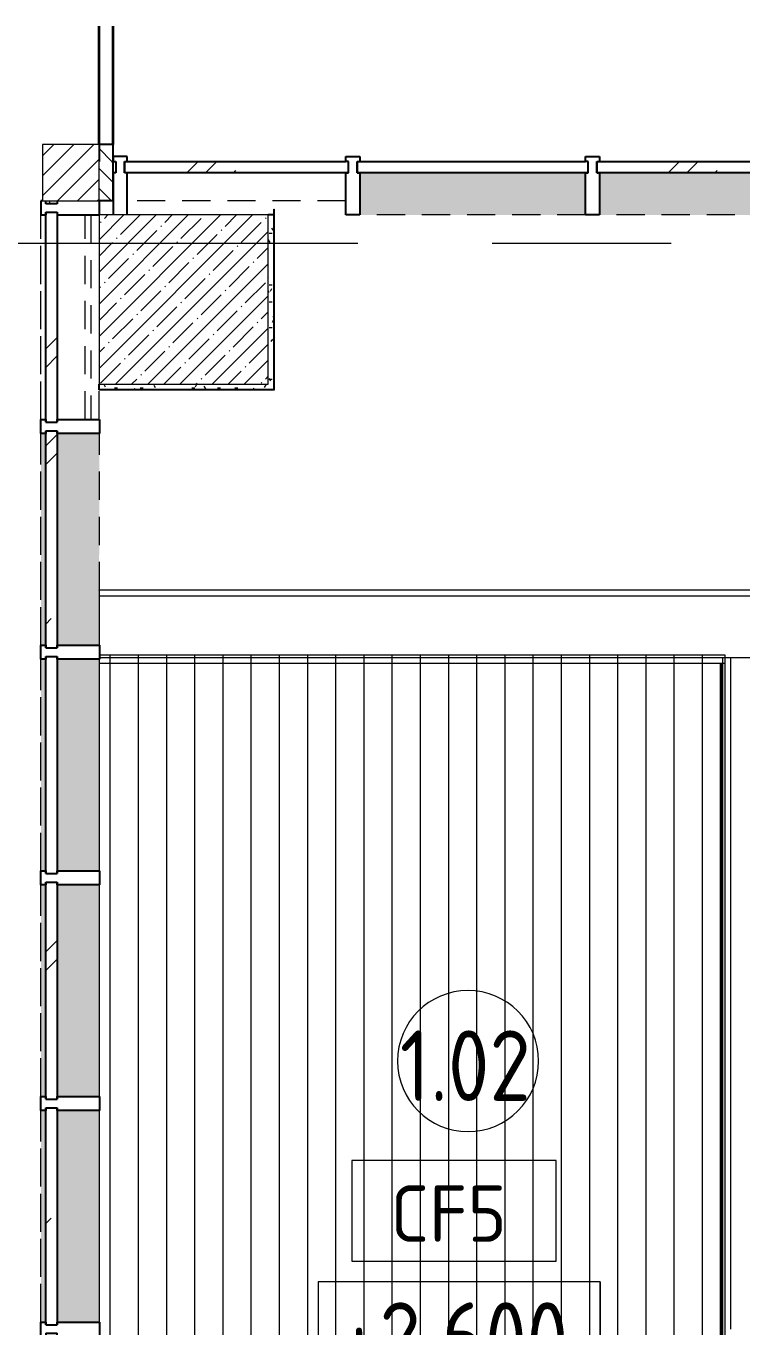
# Model space of a CAD drawing. Header units: millimetres. Extents: x -4196 to 190310, y -8553 to 29000.
# Drawn here: x 3801 to 6340, y 23158 to 27770 of the extents above; entities that cross this region are included whole.
import ezdxf

# ---------------------------------------------------------------- set-up
doc = ezdxf.new("R2010")
doc.units = ezdxf.units.MM
doc.linetypes.add('200_ШТРИХ__ш1_п0_6_', pattern=[160, 100, -60])
doc.linetypes.add('Осевая', pattern=[3175, 635, -476.25, 1587.5, -476.25])
for name, color, linetype, lineweight in [('A-AREA-IDEN', 7, 'Continuous', 9), ('A-CLNG', 7, 'Continuous', 9), ('A-CLNG-IDEN', 7, 'Continuous', 9), ('A-DETL', 7, 'Continuous', 9), ('A-DETL-1', 7, 'Continuous', 35), ('A-DETL-MBND', 7, '200_ШТРИХ__ш1_п0_6_', 9), ('A-GLAZ-CURT', 7, 'Continuous', 9), ('A-GLAZ-CURT-1', 7, 'Continuous', 25), ('A-GLAZ-CWMG', 7, 'Continuous', 9), ('A-GLAZ-CWMG-1', 7, 'Continuous', 25), ('A-WALL', 7, 'Continuous', 9), ('G-ANNO-DIMS', 7, 'Continuous', 9), ('I-WALL', 7, 'Continuous', 9), ('S-COLS', 7, 'Continuous', 9), ('Оси-2', 7, 'Осевая', 9)]:
    doc.layers.add(name, color=color, linetype=linetype, lineweight=lineweight)
for name, color, linetype, lineweight, true_color in [('A-DETL-GENF-5', 7, 'Continuous', 9, 0xccbd88), ('A-WALL-2', 7, 'Continuous', 25, 0x3c3c3c), ('A-WALL-FNSH-2', 7, 'Continuous', 13, 0x3c3c3c)]:
    doc.layers.add(name, color=color, linetype=linetype, lineweight=lineweight, true_color=true_color)
doc.styles.add('GOST Common', font='GOST_Common.ttf', dxfattribs={"width": 0.9, "height": 250})
doc.styles.add('GOST Common_1', font='GOST_Common.ttf', dxfattribs={"height": 200})
pattern_1 = [(135, (0, 0), (-35.35534, -35.35534), [])]
pattern_2 = [(0, (0, 0), (121.92, 30.48), [10.058, -81.382, 10.058, -81.382, -487.68]), (0, (0, 0), (121.92, 30.48), [-182.88, 10.058, -172.822, 10.058, -81.382, -213.36]), (0, (0, 0), (121.92, 30.48), [-457.2, 10.058, -50.902, 10.058, -142.342]), (120, (45.72, 15.24), (-87.356454, 90.345817), [10.058, -81.382, 10.058, -81.382, -487.68]), (120, (45.72, 15.24), (-87.356454, 90.345817), [-182.88, 10.058, -172.822, 10.058, -81.382, -213.36]), (120, (45.72, 15.24), (-87.356454, 90.345817), [-457.2, 10.058, -50.902, 10.058, -142.342]), (240, (60.96, 76.2), (-34.563546, -120.825817), [10.058, -81.382, 10.058, -81.382, -487.68]), (240, (60.96, 76.2), (-34.563546, -120.825817), [-182.88, 10.058, -172.822, 10.058, -81.382, -213.36]), (240, (60.96, 76.2), (-34.563546, -120.825817), [-457.2, 10.058, -50.902, 10.058, -142.342])]
pattern_3 = [(90, (0, 0), (-100, 6e-15), [])]

# ---------------------------------------------------------------- blocks, each defined once
blk = doc.blocks.new('Системная панель - Стекло - 40мм-23999081-План потолков с обозначением видов отделки и геометрии 1 этажа в осях 1-12')
at = {"layer": 'A-GLAZ-CURT'}
h = blk.add_hatch(dxfattribs=at)
h.set_pattern_fill('FP_15', color=256, style=0, pattern_type=2)
h.set_pattern_definition([(135, (26637.62, -3971.1), (-282.843, -282.843), [200, -600]), (135, (26737.62, -4171.1), (-282.843, -282.843), [600, -200]), (135, (26837.62, -3771.1), (-282.843, -282.843), [200, -600])])
h.paths.add_polyline_path([(372.5, 0), (372.5, 40), (-372.5, 38.9), (-372.5, 0), (313.1, 0)])
at = {"layer": 'A-GLAZ-CURT-1'}
for p, q in [((-372.5, 40), (372.5, 40)), ((-372.5, 0), (-372.5, 40)), ((372.5, 0), (-372.5, 0)), ((372.5, 0), (372.5, 40))]:
    blk.add_line(p, q, dxfattribs=at)
blk = doc.blocks.new('Системная панель - Стекло - 40мм-23998914-План потолков с обозначением видов отделки и геометрии 1 этажа в осях 1-12')
at = {"layer": 'A-GLAZ-CURT'}
h = blk.add_hatch(dxfattribs=at)
h.set_pattern_fill('FP_16', color=256, style=0, pattern_type=2)
h.set_pattern_definition([(135, (23450.12, -3971.1), (-282.843, -282.843), [200, -600]), (135, (23550.12, -4171.1), (-282.843, -282.843), [600, -200]), (135, (23650.12, -3771.1), (-282.843, -282.843), [200, -600])])
h.paths.add_polyline_path([(385, 15), (385, 40), (-385, 38.9), (-385, 0), (385, 0)])
at = {"layer": 'A-GLAZ-CURT-1'}
for p, q in [((-385, 40), (385, 40)), ((-385, 0), (-385, 40)), ((385, 0), (-385, 0)), ((385, 0), (385, 40))]:
    blk.add_line(p, q, dxfattribs=at)
blk = doc.blocks.new('Прямоугольный импост - Импост структурный с накладкой - 160мм-22858573-План потолков с обозначением видов отделки и геометрии 1 этажа в осях 1-12')
at = {"layer": 'A-DETL-MBND'}
for p, q in [((3854.1, 26375.1), (3854.1, 27100.1)), ((4011.1, 26375.1), (4011.1, 27100.1))]:
    blk.add_line(p, q, dxfattribs=at)
blk = doc.blocks.new('Прямоугольный импост - Импост структурный с накладкой - 190мм-23186010-План потолков с обозначением видов отделки и геометрии 1 этажа в осях 1-12')
at = {"layer": 'A-DETL-MBND'}
for points in [[(3871.1, 23175.1), (3871.1, 23925.1), (3854.1, 23925.1), (3854.1, 23175.1), (3861.1, 23175.1)], [(3911.1, 23175.1), (4060, 23175.1), (4060, 23925.1), (3911.1, 23925.1), (3911.1, 23176.7)]]:
    blk.add_hatch(color=256, dxfattribs=at).paths.add_polyline_path(points)
blk.add_line((3854.1, 23175.1), (3854.1, 23925.1), dxfattribs=at)
blk = doc.blocks.new('Прямоугольный импост - Импост структурный с накладкой - 190мм-23998900-План потолков с обозначением видов отделки и геометрии 1 этажа в осях 1-12')
at = {"layer": 'A-GLAZ-CWMG-1'}
for p, q in [((25, 17), (-25, 17)), ((-25, 17), (-25, 0)), ((-25, 0), (-15, 0)), ((-15, 0), (-15, -40)), ((15, 0), (25, 0)), ((15, 0), (15, -40)), ((25, 0), (25, 17)), ((-15, -40), (-25, -40)), ((-25, -40), (-25, -188.9)), ((25, -40), (15, -40)), ((25, -188.9), (25, -40)), ((-25, -190), (25, -190))]:
    blk.add_line(p, q, dxfattribs=at)
blk = doc.blocks.new('Системная панель - Стекло - 40мм-V10-План потолков с обозначением видов отделки и геометрии 1 этажа в осях 1-12')
at = {"layer": 'A-GLAZ-CURT'}
h = blk.add_hatch(dxfattribs=at)
h.set_pattern_fill('FP_21', color=256, style=0, pattern_type=2)
h.set_pattern_definition([(135, (24250.12, -3971.1), (-282.843, -282.843), [200, -600]), (135, (24350.12, -4171.1), (-282.843, -282.843), [600, -200]), (135, (24450.12, -3771.1), (-282.843, -282.843), [200, -600])])
h.paths.add_polyline_path([(385, 15), (385, 40), (-385, 38.9), (-385, 0), (385, 0)])
at = {"layer": 'A-GLAZ-CURT-1'}
for p, q in [((-385, 40), (385, 40)), ((-385, 0), (-385, 40)), ((385, 0), (-385, 0)), ((385, 0), (385, 40))]:
    blk.add_line(p, q, dxfattribs=at)
blk = doc.blocks.new('Системная панель - Стекло - 40мм-22856066-План потолков с обозначением видов отделки и геометрии 1 этажа в осях 1-12')
at = {"layer": 'A-GLAZ-CURT'}
h = blk.add_hatch(dxfattribs=at)
h.set_pattern_fill('FP_22', color=256, style=0, pattern_type=2)
h.set_pattern_definition([(45, (-4647.5, -27190), (-282.843, 282.843), [200, -600]), (45, (-4847.5, -27290), (-282.843, 282.843), [600, -200]), (45, (-4447.5, -27390), (-282.843, 282.843), [200, -600])])
h.paths.add_polyline_path([(287.3, -40), (397.5, -40), (397.5, 0), (-397.5, 0), (-397.5, -40), (-387.5, -40)])
at = {"layer": 'A-GLAZ-CURT-1'}
for p, q in [((-397.5, -40), (-397.5, 0)), ((-387.5, 0), (387.5, 0)), ((397.5, -40), (397.5, 0)), ((397.5, -40), (-397.5, -40))]:
    blk.add_line(p, q, dxfattribs=at)
blk = doc.blocks.new('Прямоугольный импост - Импост структурный с накладкой - 160мм-22794257-План потолков с обозначением видов отделки и геометрии 1 этажа в осях 1-12')
at = {"layer": 'A-DETL-MBND'}
blk.add_line((4935, 27150), (4160, 27150), dxfattribs=at)
blk = doc.blocks.new('Прямоугольный импост - Импост структурный с накладкой - 190мм-22856074-План потолков с обозначением видов отделки и геометрии 1 этажа в осях 1-12')
at = {"layer": 'A-GLAZ-CWMG-1'}
for p, q in [((-50, 190), (-50, 40)), ((0, 40), (0, 190)), ((-50, 40), (-40, 40)), ((-40, 0), (-40, 40)), ((-10, 0), (-10, 40)), ((-10, 40), (0, 40)), ((0, 0), (-10, 0)), ((0, -17), (0, 0)), ((-40, 0), (-50, 0)), ((-50, 0), (-50, -17)), ((-50, -17), (0, -17))]:
    blk.add_line(p, q, dxfattribs=at)
blk = doc.blocks.new('Системная панель - Стекло - 40мм-V20-План потолков с обозначением видов отделки и геометрии 1 этажа в осях 1-12')
at = {"layer": 'A-GLAZ-CURT-1'}
for p, q in [((-385, 40), (385, 40)), ((-385, 0), (-385, 40)), ((385, 0), (-385, 0)), ((385, 0), (385, 40))]:
    blk.add_line(p, q, dxfattribs=at)
blk = doc.blocks.new('Прямоугольный импост - Импост структурный с накладкой - 190мм-V21-План потолков с обозначением видов отделки и геометрии 1 этажа в осях 1-12')
at = {"layer": 'A-GLAZ-CWMG-1'}
for p, q in [((25, 17), (-25, 17)), ((-25, 17), (-25, 0)), ((-25, 0), (-15, 0)), ((-15, 0), (-15, -40)), ((15, 0), (25, 0)), ((15, 0), (15, -40)), ((25, 0), (25, 17)), ((-15, -40), (-25, -40)), ((-25, -40), (-25, -190)), ((25, -40), (15, -40)), ((25, -188.9), (25, -40)), ((-25, -190), (10.1, -190)), ((10.1, -190), (25, -190))]:
    blk.add_line(p, q, dxfattribs=at)
blk = doc.blocks.new('Системная панель - Стекло - 40мм-V35-План потолков с обозначением видов отделки и геометрии 1 этажа в осях 1-12')
at = {"layer": 'A-GLAZ-CURT'}
h = blk.add_hatch(dxfattribs=at)
h.set_pattern_fill('FP_48', color=256, style=0, pattern_type=2)
h.set_pattern_definition([(45, (-5485, -27190), (-282.843, 282.843), [200, -600]), (45, (-5685, -27290), (-282.8427, 282.8427), [600, -200]), (45, (-5285, -27390), (-282.8427, 282.8427), [200, -600])])
h.paths.add_polyline_path([(-410, -40), (410, -40), (410, 0), (-410, 0)])
at = {"layer": 'A-GLAZ-CURT-1'}
for p, q in [((-410, -40), (-410, 0)), ((410, -40), (-410, -40)), ((-400, 0), (400, 0)), ((410, -40), (410, 0))]:
    blk.add_line(p, q, dxfattribs=at)
blk = doc.blocks.new('Прямоугольный импост - Импост структурный с накладкой - 190мм-V25-План потолков с обозначением видов отделки и геометрии 1 этажа в осях 1-12')
at = {"layer": 'A-DETL-MBND'}
blk.add_hatch(color=256, dxfattribs=at).paths.add_polyline_path([(8335, 27100), (8335, 27250), (7535, 27250), (7535, 27100)])
blk.add_line((8335, 27100), (7535, 27100), dxfattribs=at)
blk = doc.blocks.new('Прямоугольный импост - Импост структурный с накладкой - 190мм-22856064-План потолков с обозначением видов отделки и геометрии 1 этажа в осях 1-12')
at = {"layer": 'A-GLAZ-CWMG-1'}
for p, q in [((25, 190), (-25, 190)), ((-25, 190), (-25, 40)), ((25, 40), (25, 190)), ((-25, 40), (-15, 40)), ((-15, 0), (-25, 0)), ((-25, 0), (-25, -17)), ((-15, 40), (-15, 0)), ((15, 0), (15, 40)), ((15, 40), (25, 40)), ((-25, -17), (25, -17)), ((15, 0), (25, 0)), ((25, -17), (25, 0))]:
    blk.add_line(p, q, dxfattribs=at)
blk = doc.blocks.new('BSC_Колонна _Прямоугольная - 200х200-22401950-План потолков с обозначением видов отделки и геометрии 1 этажа в осях 1-12')
at = {"layer": 'S-COLS'}
h = blk.add_hatch(dxfattribs=at)
h.set_pattern_fill('FP_52', color=256, style=0, pattern_type=2)
h.set_pattern_definition([(45, (-3960, -27250), (-35.35534, 35.35534), [])])
h.paths.add_polyline_path([(-50, -100), (100, -100), (100, 100), (-100, 100), (-100, -100), (-73.9, -100)])
for p, q in [((100, 100), (-100, 100)), ((-100, 100), (-100, -100)), ((100, -100), (100, 40)), ((-100, -100), (100, -100))]:
    blk.add_line(p, q, dxfattribs=at)
blk = doc.blocks.new('Системная панель - Стекло - 40мм-V38-План потолков с обозначением видов отделки и геометрии 1 этажа в осях 1-12')
at = {"layer": 'A-GLAZ-CURT'}
h = blk.add_hatch(dxfattribs=at)
h.set_pattern_fill('FP_53', color=256, style=0, pattern_type=2)
h.set_pattern_definition([(45, (-6335, -27190), (-282.8427, 282.8427), [200, -600]), (45, (-6535, -27290), (-282.8427, 282.8427), [600, -200]), (45, (-6135, -27390), (-282.8427, 282.8427), [200, -600])])
h.paths.add_polyline_path([(-74, -40), (410, -40), (410, 0), (-410, 0), (-410, -40), (-400, -40)])
at = {"layer": 'A-GLAZ-CURT-1'}
for p, q in [((-410, -40), (-410, 0)), ((410, -40), (-410, -40)), ((-400, 0), (400, 0)), ((410, -40), (410, 0))]:
    blk.add_line(p, q, dxfattribs=at)
blk = doc.blocks.new('Системная панель - Стекло - 40мм-V39-План потолков с обозначением видов отделки и геометрии 1 этажа в осях 1-12')
at = {"layer": 'A-GLAZ-CURT'}
h = blk.add_hatch(dxfattribs=at)
h.set_pattern_fill('FP_54', color=256, style=0, pattern_type=2)
h.set_pattern_definition([(135, (25850.12, -3971.1), (-282.843, -282.843), [200, -600]), (135, (25950.12, -4171.1), (-282.843, -282.843), [600, -200]), (135, (26050.12, -3771.1), (-282.843, -282.843), [200, -600])])
h.paths.add_polyline_path([(385, 38.9), (385, 40), (-385, 38.9), (-385, 0), (385, 0), (385, 15)])
at = {"layer": 'A-GLAZ-CURT-1'}
for p, q in [((-385, 40), (385, 40)), ((-385, 0), (-385, 40)), ((385, 0), (-385, 0)), ((385, 0), (385, 40))]:
    blk.add_line(p, q, dxfattribs=at)
blk = doc.blocks.new('Прямоугольный импост - Импост структурный с накладкой - 190мм-V40-План потолков с обозначением видов отделки и геометрии 1 этажа в осях 1-12')
at = {"layer": 'A-DETL-MBND'}
for points in [[(3871.1, 25575.1), (3871.1, 26325.1), (3854.1, 26325.1), (3854.1, 25575.1), (3861.1, 25575.1)], [(4006.1, 25575.1), (4060, 25575.1), (4061.1, 26325.1), (3911.1, 26325.1), (3911.1, 25575.1)]]:
    blk.add_hatch(color=256, dxfattribs=at).paths.add_polyline_path(points)
for p, q in [((3854.1, 25575.1), (3854.1, 26325.1)), ((4061.1, 25770), (4061.1, 26325.1))]:
    blk.add_line(p, q, dxfattribs=at)
blk = doc.blocks.new('Прямоугольный импост - Импост структурный с накладкой - 190мм-V41-План потолков с обозначением видов отделки и геометрии 1 этажа в осях 1-12')
at = {"layer": 'A-GLAZ-CWMG-1'}
for p, q in [((25, 17), (-25, 17)), ((-25, 17), (-25, 0)), ((-25, 0), (-15, 0)), ((-15, 0), (-15, -40)), ((15, 0), (25, 0)), ((15, 0), (15, -40)), ((25, 0), (25, 17)), ((-15, -40), (-25, -40)), ((-25, -40), (-25, -190)), ((25, -40), (15, -40)), ((25, -190), (25, -40)), ((-25, -190), (25, -190))]:
    blk.add_line(p, q, dxfattribs=at)
blk = doc.blocks.new('BSC_Колонна _Прямоугольная - 600х600-V45-План потолков с обозначением видов отделки и геометрии 1 этажа в осях 1-12')
at = {"layer": 'S-COLS'}
h = blk.add_hatch(dxfattribs=at)
h.set_pattern_fill('FP_60', color=256, style=0, pattern_type=2)
h.set_pattern_definition([(45, (-4360, -26800), (-57.02463, 57.02463), []), (45, (-4302.975, -26800), (-57.02463, 57.02463), [100.806, -20.161, 3.353, -16.808])])
h.paths.add_polyline_path([(300, -300), (300, 300), (-300, 300), (-300, -300)])
for p, q in [((300, 300), (-300, 300)), ((-300, 300), (-300, -300)), ((300, -300), (300, 300)), ((-300, -300), (300, -300))]:
    blk.add_line(p, q, dxfattribs=at)
blk = doc.blocks.new('Прямоугольный импост - Импост структурный с накладкой - 170мм-23186685-План потолков с обозначением видов отделки и геометрии 1 этажа в осях 1-12')
at = {"layer": 'A-DETL-MBND'}
for p, q in [((3853, 27150.1), (3853, 15358.1)), ((3886.1, 27140.1), (3886.1, 27150))]:
    blk.add_line(p, q, dxfattribs=at)
blk = doc.blocks.new('Прямоугольный импост - Импост структурный с накладкой - 170мм-23186686-План потолков с обозначением видов отделки и геометрии 1 этажа в осях 1-12')
at = {"layer": 'A-DETL-MBND'}
blk.add_line((4031.1, 27100.1), (4031.1, 26375.1), dxfattribs=at)
blk = doc.blocks.new('Прямоугольный импост - Импост структурный с накладкой - 190мм-23999084-План потолков с обозначением видов отделки и геометрии 1 этажа в осях 1-12')
at = {"layer": 'A-GLAZ-CWMG-1'}
for p, q in [((0, 17), (-50, 17)), ((-50, 17), (-50, 0)), ((-40, 0), (-50, 0)), ((-40, 0), (-40, -40)), ((-10, -40), (-10, 0)), ((-10, 0), (-0.1, 0)), ((0, 11.1), (0, 17)), ((-40, -40), (-50, -40)), ((-50, -40), (-50, -190)), ((-0.1, -40), (-10, -40)), ((-50, -190), (0, -190))]:
    blk.add_line(p, q, dxfattribs=at)
blk = doc.blocks.new('Марка_Помещения - Номер-25198446-План потолков с обозначением видов отделки и геометрии 1 этажа в осях 1-12')
at = {"layer": 'A-AREA-IDEN'}
for start, end in [(360, 180), (180, 360)]:
    blk.add_arc((0, 0), 2.5, start, end, dxfattribs=at)
blk = doc.blocks.new('М_потолков - Марка_ Имя типа-25382930-План потолков с обозначением видов отделки и геометрии 1 этажа в осях 1-12')
at = {"layer": 'A-CLNG-IDEN'}
for p, q in [((3.625, 1.984375), (-3.625, 1.984375)), ((-3.625, 1.984375), (-3.625, -1.59375)), ((3.625, -1.59375), (3.625, 1.984375)), ((-3.625, -1.59375), (3.625, -1.59375))]:
    blk.add_line(p, q, dxfattribs=at)
blk = doc.blocks.new('Высотные отметки - 10х4_h_-17668695-План потолков с обозначением видов отделки и геометрии 1 этажа в осях 1-12')
at = {"layer": 'G-ANNO-DIMS'}
for p, q in [((-5, 4), (-5, 0)), ((5, 4), (-5, 4)), ((5, 4), (-5, 4)), ((-5, 4), (-5, 0)), ((5, 4), (5, 0)), ((5, 0), (5, 4)), ((5, 0), (-5, 0)), ((-5, 0), (5, 0))]:
    blk.add_line(p, q, dxfattribs=at)

msp = doc.modelspace()

# ---------------------------------------------------------------- hatches: boundary and pattern name
at = {"layer": 'A-DETL-GENF-5'}
h = msp.add_hatch(dxfattribs=at)
h.set_pattern_fill('FP_96', color=256, style=0, pattern_type=2)
h.set_pattern_definition(pattern_3)
h.paths.add_polyline_path([(4060, 20880), (4320.9, 20880), (4320.8, 20917.4), (4456.1, 20881.2), (4451.5, 20880), (6280, 20880), (6280, 21145.8), (6239.7, 21145.7), (6275.9, 21281), (6280, 21265.6), (6280, 25540), (4060, 25540), (4061.1, 22220), (4700, 22220), (4700, 21580), (4060, 21580), (4061.1, 21261.4), (4092.2, 21145.8), (4060, 21145.7), (4060, 20882)])
h.paths.add_polyline_path([(6264, 23119), (6264, 25510), (6269, 25510), (6269, 23119)])
h = msp.add_hatch(dxfattribs=at)
h.set_pattern_fill('FP_96', color=256, style=0, pattern_type=2)
h.set_pattern_definition(pattern_3)
h.paths.add_polyline_path([(6269, 23119), (6269, 25510), (6264, 25510), (6264, 23119), (6268.6, 23119)])
at = {"layer": 'A-WALL'}
h = msp.add_hatch(dxfattribs=at)
h.set_pattern_fill('FP_30', color=256, style=0, pattern_type=2)
h.set_pattern_definition(pattern_1)
h.paths.add_polyline_path([(13460.3, 27150), (13710, 27150), (13710, 27350), (13460.3, 27350), (13460.3, 27250)])
h.paths.add_polyline_path([(4060, 27290), (4110, 27290), (4110, 27350), (4060, 27350)])
h = msp.add_hatch(dxfattribs=at)
h.set_pattern_fill('FP_30', color=256, style=0, pattern_type=2)
h.set_pattern_definition(pattern_1)
h.paths.add_polyline_path([(4061.1, 27150), (4110, 27150), (4110, 27290), (4060, 27290), (4061.1, 27150.1)])
at = {"layer": 'I-WALL'}
h = msp.add_hatch(dxfattribs=at)
h.set_pattern_fill('FP_80', color=256, style=0, pattern_type=2)
h.set_pattern_definition(pattern_2)
h.paths.add_polyline_path([(4680, 26500), (4680, 27100), (4660, 27100), (4660, 26500)])
h = msp.add_hatch(dxfattribs=at)
h.set_pattern_fill('FP_80', color=256, style=0, pattern_type=2)
h.set_pattern_definition(pattern_2)
h.paths.add_polyline_path([(4680, 26480), (4680, 26500), (4060, 26500), (4060, 26480), (4660, 26480)])

# ---------------------------------------------------------------- linework, layer by layer
at = {"layer": 'A-CLNG'}
for p, q in [((4060, 25510), (4060, 24775)), ((6264, 21236.7), (6264, 25510.1)), ((4060, 24725.4), (4060, 23975)), ((4060, 23925.4), (4060, 23175))]:
    msp.add_line(p, q, dxfattribs=at)
at = {"layer": 'A-DETL'}
for p, q in [((6280, 25540), (4060, 25540)), ((4060, 25540), (4060, 22220)), ((6271, 25530), (6271, 23121)), ((6280, 23119), (6280, 25540))]:
    msp.add_line(p, q, dxfattribs=at)
at = {"layer": 'A-DETL-1'}
for p, q in [((4060, 27350), (4060, 27770)), ((4110, 27350), (4110, 27770))]:
    msp.add_line(p, q, dxfattribs=at)
at = {"layer": 'A-DETL-MBND'}
msp.add_line((4060, 26375), (4060, 26480), dxfattribs=at)
at = {"layer": 'A-WALL-2'}
for p, q in [((4110, 27350), (4060, 27350)), ((4060, 27350), (4060, 27290)), ((4110, 27150), (4110, 27350)), ((4110, 27150), (4060, 27150)), ((4680, 27100), (4660, 27100)), ((4680, 27100), (4680, 26480)), ((4060, 26480), (4060, 26500)), ((4680, 26480), (4060, 26480))]:
    msp.add_line(p, q, dxfattribs=at)
at = {"layer": 'A-WALL-FNSH-2'}
for p, q in [((4680, 26479), (4680, 27120.5)), ((4680, 27120.5), (4681, 27120.5)), ((4681, 27120.5), (4681, 26480)), ((4060, 26480), (4060, 26479)), ((4680, 26479), (4060, 26479)), ((4680, 26480), (4681, 26480)), ((4060, 25771), (9731, 25771)), ((4060, 25770), (4060, 25771)), ((9730, 25770), (4060, 25770))]:
    msp.add_line(p, q, dxfattribs=at)
at = {"layer": 'I-WALL'}
for p, q in [((4681, 27100), (4680, 27100)), ((4681, 26479), (4680, 26479)), ((4681, 26480), (4681, 26479)), ((4060, 25770), (4060, 25530)), ((4060, 25750), (9710, 25750)), ((9510, 25530), (4060, 25530)), ((4060, 25525.4), (4060, 25510)), ((6280, 25510), (4060, 25510)), ((6269, 25509), (6264, 25509)), ((6269, 23119), (6269, 25510)), ((6280, 23130), (6280, 25510)), ((6300, 23150), (6300, 25530))]:
    msp.add_line(p, q, dxfattribs=at)
at = {"layer": 'Оси-2'}
msp.add_line((-896.3, 27000), (31235, 27000), dxfattribs=at)

# ---------------------------------------------------------------- block references
at = {"layer": 'A-AREA-IDEN', "xscale": 99.99999999999993, "yscale": 99.99999999999993, "zscale": 99.99999999999993}
msp.add_blockref('Марка_Помещения - Номер-25198446-План потолков с обозначением видов отделки и геометрии 1 этажа в осях 1-12', (5368.6, 24100.3), dxfattribs=at)
at = {"layer": 'A-CLNG-IDEN', "xscale": 99.99999999999993, "yscale": 99.99999999999993, "zscale": 99.99999999999993}
msp.add_blockref('М_потолков - Марка_ Имя типа-25382930-План потолков с обозначением видов отделки и геометрии 1 этажа в осях 1-12', (5319.1, 23549.7), dxfattribs=at)
at = {"layer": 'A-DETL-MBND'}
for name, p in [('Прямоугольный импост - Импост структурный с накладкой - 190мм-V25-План потолков с обозначением видов отделки и геометрии 1 этажа в осях 1-12', (-2550, 0)), ('Прямоугольный импост - Импост структурный с накладкой - 190мм-V25-План потолков с обозначением видов отделки и геометрии 1 этажа в осях 1-12', (-1700, 0)), ('Прямоугольный импост - Импост структурный с накладкой - 170мм-23186685-План потолков с обозначением видов отделки и геометрии 1 этажа в осях 1-12', (0, 0)), ('Прямоугольный импост - Импост структурный с накладкой - 160мм-22794257-План потолков с обозначением видов отделки и геометрии 1 этажа в осях 1-12', (0, 0)), ('Прямоугольный импост - Импост структурный с накладкой - 160мм-22858573-План потолков с обозначением видов отделки и геометрии 1 этажа в осях 1-12', (0, 0)), ('Прямоугольный импост - Импост структурный с накладкой - 170мм-23186686-План потолков с обозначением видов отделки и геометрии 1 этажа в осях 1-12', (0, 0)), ('Прямоугольный импост - Импост структурный с накладкой - 190мм-V40-План потолков с обозначением видов отделки и геометрии 1 этажа в осях 1-12', (0, 0)), ('Прямоугольный импост - Импост структурный с накладкой - 190мм-23186010-План потолков с обозначением видов отделки и геометрии 1 этажа в осях 1-12', (0, 1600)), ('Прямоугольный импост - Импост структурный с накладкой - 190мм-23186010-План потолков с обозначением видов отделки и геометрии 1 этажа в осях 1-12', (0, 800)), ('Прямоугольный импост - Импост структурный с накладкой - 190мм-23186010-План потолков с обозначением видов отделки и геометрии 1 этажа в осях 1-12', (0, 0))]:
    msp.add_blockref(name, p, dxfattribs=at)
at = {"layer": 'A-GLAZ-CURT-1'}
for name, p in [('Системная панель - Стекло - 40мм-22856066-План потолков с обозначением видов отделки и геометрии 1 этажа в осях 1-12', (4547.5, 27290)), ('Системная панель - Стекло - 40мм-V35-План потолков с обозначением видов отделки и геометрии 1 этажа в осях 1-12', (5385, 27290)), ('Системная панель - Стекло - 40мм-V38-План потолков с обозначением видов отделки и геометрии 1 этажа в осях 1-12', (6235, 27290))]:
    msp.add_blockref(name, p, dxfattribs=at)
at = {"layer": 'A-GLAZ-CURT-1', "rotation": 269.9999999999999}
for name, p in [('Системная панель - Стекло - 40мм-23999081-План потолков с обозначением видов отделки и геометрии 1 этажа в осях 1-12', (3871.1, 26737.6)), ('Системная панель - Стекло - 40мм-V39-План потолков с обозначением видов отделки и геометрии 1 этажа в осях 1-12', (3871.1, 25950.1)), ('Системная панель - Стекло - 40мм-V20-План потолков с обозначением видов отделки и геометрии 1 этажа в осях 1-12', (3871.1, 25150.1)), ('Системная панель - Стекло - 40мм-V10-План потолков с обозначением видов отделки и геометрии 1 этажа в осях 1-12', (3871.1, 24350.1)), ('Системная панель - Стекло - 40мм-23998914-План потолков с обозначением видов отделки и геометрии 1 этажа в осях 1-12', (3871.1, 23550.1))]:
    msp.add_blockref(name, p, dxfattribs=at)
at = {"layer": 'A-GLAZ-CWMG'}
for name, p, rotation in [('Прямоугольный импост - Импост структурный с накладкой - 190мм-22856074-План потолков с обозначением видов отделки и геометрии 1 этажа в осях 1-12', (4110, 27290), 180), ('Прямоугольный импост - Импост структурный с накладкой - 190мм-23999084-План потолков с обозначением видов отделки и геометрии 1 этажа в осях 1-12', (3871.1, 27150.1), 89.99999999999991)]:
    msp.add_blockref(name, p, dxfattribs=dict(at, rotation=rotation))
at = {"layer": 'A-GLAZ-CWMG', "extrusion": (0, 0, -1), "rotation": 180}
for p in [(-4960, 27290), (-5810, 27290)]:
    msp.add_blockref('Прямоугольный импост - Импост структурный с накладкой - 190мм-22856064-План потолков с обозначением видов отделки и геометрии 1 этажа в осях 1-12', p, dxfattribs=at)
at = {"layer": 'A-GLAZ-CWMG-1', "extrusion": (0, 0, -1), "rotation": 270.0000000000001}
for name, p in [('Прямоугольный импост - Импост структурный с накладкой - 190мм-V41-План потолков с обозначением видов отделки и геометрии 1 этажа в осях 1-12', (-3871.1, 26350.1)), ('Прямоугольный импост - Импост структурный с накладкой - 190мм-V21-План потолков с обозначением видов отделки и геометрии 1 этажа в осях 1-12', (-3871.1, 25550.1)), ('Прямоугольный импост - Импост структурный с накладкой - 190мм-23998900-План потолков с обозначением видов отделки и геометрии 1 этажа в осях 1-12', (-3871.1, 24750.1)), ('Прямоугольный импост - Импост структурный с накладкой - 190мм-23998900-План потолков с обозначением видов отделки и геометрии 1 этажа в осях 1-12', (-3871.1, 23950.1)), ('Прямоугольный импост - Импост структурный с накладкой - 190мм-23998900-План потолков с обозначением видов отделки и геометрии 1 этажа в осях 1-12', (-3871.1, 23150.1))]:
    msp.add_blockref(name, p, dxfattribs=at)
at = {"layer": 'G-ANNO-DIMS', "xscale": 99.99999999999993, "yscale": 99.99999999999993, "zscale": 99.99999999999993}
msp.add_blockref('Высотные отметки - 10х4_h_-17668695-План потолков с обозначением видов отделки и геометрии 1 этажа в осях 1-12', (5336.7, 22918.1), dxfattribs=at)
at = {"layer": 'S-COLS'}
for name, p in [('BSC_Колонна _Прямоугольная - 200х200-22401950-План потолков с обозначением видов отделки и геометрии 1 этажа в осях 1-12', (3960, 27250)), ('BSC_Колонна _Прямоугольная - 600х600-V45-План потолков с обозначением видов отделки и геометрии 1 этажа в осях 1-12', (4360, 26800))]:
    msp.add_blockref(name, p, dxfattribs=at)

# ---------------------------------------------------------------- texts
at = {"layer": 'A-AREA-IDEN', "insert": (5126.7, 24208.9), "char_height": 250, "width": 606.076, "attachment_point": 1, "style": 'GOST Common'}
msp.add_mtext('1.02', dxfattribs=at)
at = {"layer": 'A-CLNG-IDEN', "insert": (5093.3, 23659.5), "char_height": 200, "width": 529.114, "attachment_point": 1, "style": 'GOST Common_1'}
msp.add_mtext('CF5', dxfattribs=at)
at = {"layer": 'G-ANNO-DIMS', "insert": (4908.1, 23244.8), "char_height": 250, "width": 1028.823, "attachment_point": 1, "line_spacing_factor": 1.022761, "style": 'GOST Common'}
msp.add_mtext('+2,600', dxfattribs=at)

doc.saveas('drawing.dxf')
